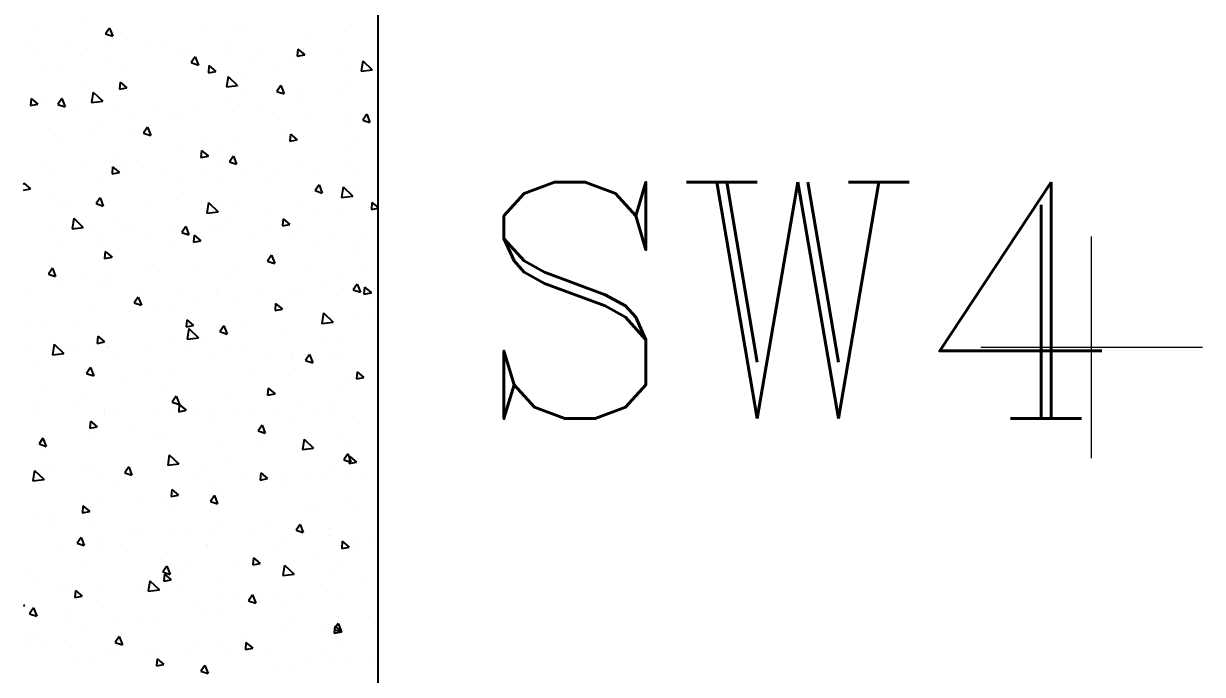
# Model space of a CAD drawing. Header units: millimetres. Extents: x 331487 to 517269, y 198509 to 399936.
# Drawn here: x 410100 to 411097, y 387441 to 387992 of the extents above; entities that cross this region are included whole.
import ezdxf

# ---------------------------------------------------------------- set-up
doc = ezdxf.new("R2010")
doc.units = ezdxf.units.MM
doc.header["$MEASUREMENT"] = 0
doc.layers.add('BEAM', color=1, linetype='Continuous', lineweight=5)
doc.layers.add('COLUMN', color=6, linetype='Continuous')
doc.styles.add('RC', font='romanc.shx', dxfattribs={"height": 200})

msp = doc.modelspace()

# ---------------------------------------------------------------- linework, layer by layer
at = {"layer": 'BEAM', "color": 253, "linetype": 'Continuous', "ltscale": 750}
for p, q in [((411003.55, 387624.49), (411003.55, 387811.99)), ((410909.8, 387718.24), (411097.3, 387718.24))]:
    msp.add_line(p, q, dxfattribs=at)
at = {"layer": 'COLUMN'}
msp.add_line((410400.13, 386624.03), (410400.13, 389154.03), dxfattribs=at)
at = {"layer": 'COLUMN', "color": 2, "linetype": 'Continuous'}
for p, q in [((410108.59, 387991.45), (410108.59, 387991.45)), ((410153.24, 387991.96), (410153.24, 387991.96)), ((410279.87, 387991.66), (410279.87, 387991.66)), ((410377.44, 387991.66), (410377.44, 387991.66)), ((410172.82, 387988.47), (410169.46, 387983.5)), ((410169.46, 387983.5), (410175.5, 387981.48)), ((410172.82, 387988.47), (410175.5, 387981.47)), ((410182.5, 387984.71), (410182.5, 387984.71)), ((410253.05, 387987.25), (410253.05, 387987.25)), ((410289.2, 387985.97), (410289.2, 387985.97)), ((410337.78, 387979.25), (410337.78, 387979.25)), ((410103.75, 387975.43), (410103.75, 387975.43)), ((410137.04, 387974.21), (410137.04, 387974.21)), ((410170.33, 387973), (410170.33, 387973)), ((410203.62, 387971.78), (410203.62, 387971.78)), ((410218.6, 387975.68), (410218.6, 387975.68)), ((410236.91, 387970.56), (410236.91, 387970.56)), ((410270.2, 387969.35), (410270.2, 387969.35)), ((410273.25, 387977.64), (410273.25, 387977.64)), ((410332.17, 387970.47), (410331.65, 387964.49)), ((410332.17, 387970.47), (410337.92, 387965.65)), ((410399.21, 387970.21), (410399.21, 387970.21)), ((410111.89, 387966.41), (410111.89, 387966.41)), ((410148.03, 387965.14), (410148.03, 387965.14)), ((410169.06, 387963.63), (410169.06, 387963.63)), ((410233.6, 387965.24), (410233.6, 387965.24)), ((410245.33, 387964.14), (410241.98, 387959.17)), ((410245.33, 387964.14), (410248.02, 387957.14)), ((410292.49, 387960.94), (410292.49, 387960.94)), ((410303.49, 387968.13), (410303.49, 387968.13)), ((410328.64, 387959.67), (410328.64, 387959.67)), ((410331.65, 387964.49), (410337.91, 387965.65)), ((410336.78, 387966.92), (410336.78, 387966.92)), ((410370.07, 387965.7), (410370.07, 387965.7)), ((410387.03, 387960.73), (410385.65, 387951.83)), ((410387.02, 387960.73), (410395.14, 387952.94)), ((410388.61, 387959.36), (410388.61, 387959.36)), ((410118.25, 387953.77), (410118.25, 387953.77)), ((410129.41, 387951.23), (410129.41, 387951.23)), ((410185.21, 387957.6), (410185.21, 387957.6)), ((410241.98, 387959.17), (410248.02, 387957.14)), ((410244.88, 387953.47), (410244.88, 387953.47)), ((410256.96, 387956.59), (410256.43, 387950.61)), ((410256.43, 387950.62), (410262.7, 387951.77)), ((410256.96, 387956.59), (410262.7, 387951.77)), ((410258.04, 387949.37), (410258.04, 387949.37)), ((410311.84, 387957.31), (410311.84, 387957.31)), ((410371.51, 387953.18), (410371.51, 387953.18)), ((410385.65, 387951.83), (410395.14, 387952.94)), ((410151.33, 387940.1), (410151.33, 387940.1)), ((410181.74, 387942.72), (410181.21, 387936.74)), ((410181.74, 387942.72), (410187.48, 387937.9)), ((410273.06, 387947.47), (410271.68, 387938.57)), ((410271.68, 387938.57), (410281.18, 387939.68)), ((410273.06, 387947.47), (410281.18, 387939.68)), ((410284.43, 387945.35), (410284.43, 387945.35)), ((410317.85, 387939.81), (410314.49, 387934.84)), ((410317.85, 387939.81), (410320.53, 387932.81)), ((410159.1, 387934.21), (410157.72, 387925.32)), ((410159.1, 387934.21), (410167.21, 387926.43)), ((410163.25, 387933.64), (410163.25, 387933.64)), ((410180.24, 387931.33), (410180.24, 387931.33)), ((410181.21, 387936.74), (410187.48, 387937.9)), ((410187.47, 387938.83), (410187.47, 387938.83)), ((410289.88, 387933.34), (410289.88, 387933.34)), ((410314.49, 387934.84), (410320.53, 387932.81)), ((410331.94, 387934.63), (410331.94, 387934.63)), ((410368.08, 387933.36), (410368.08, 387933.36)), ((410375.18, 387938.27), (410375.18, 387938.27)), ((410106.52, 387928.84), (410105.99, 387922.86)), ((410105.99, 387922.87), (410112.26, 387924.02)), ((410106.52, 387928.84), (410112.26, 387924.02)), ((410110.79, 387924.08), (410110.79, 387924.08)), ((410116.87, 387928.54), (410116.87, 387928.54)), ((410132.55, 387928.78), (410129.2, 387923.81)), ((410129.2, 387923.81), (410135.24, 387921.78)), ((410132.55, 387928.78), (410135.24, 387921.78)), ((410144.08, 387922.87), (410144.08, 387922.87)), ((410157.72, 387925.32), (410167.22, 387926.42)), ((410177.37, 387921.65), (410177.37, 387921.65)), ((410210.66, 387920.44), (410210.66, 387920.44)), ((410270.99, 387924.26), (410270.99, 387924.26)), ((410297.48, 387923.07), (410297.48, 387923.07)), ((410335.53, 387925.87), (410335.53, 387925.87)), ((410166.81, 387910.25), (410166.81, 387910.25)), ((410190.77, 387913.8), (410190.77, 387913.8)), ((410226.91, 387912.52), (410226.91, 387912.52)), ((410231.34, 387911.86), (410231.34, 387911.86)), ((410243.95, 387919.22), (410243.95, 387919.22)), ((410277.24, 387918), (410277.24, 387918)), ((410310.53, 387916.79), (410310.53, 387916.79)), ((410343.82, 387915.57), (410343.82, 387915.57)), ((410377.11, 387914.36), (410377.11, 387914.36)), ((410390.36, 387915.48), (410387.01, 387910.51)), ((410387.01, 387910.51), (410393.05, 387908.48)), ((410390.36, 387915.48), (410393.05, 387908.48)), ((410156.31, 387902.23), (410156.31, 387902.23)), ((410205.07, 387904.45), (410201.71, 387899.48)), ((410201.71, 387899.48), (410207.76, 387897.45)), ((410205.07, 387904.45), (410207.76, 387897.45)), ((410371.38, 387908.32), (410371.38, 387908.32)), ((410386.36, 387905.98), (410386.36, 387905.98)), ((410127.15, 387897.84), (410127.15, 387897.84)), ((410128.26, 387895.45), (410128.26, 387895.45)), ((410195.22, 387899.28), (410195.22, 387899.28)), ((410254.89, 387895.15), (410254.89, 387895.15)), ((410282.17, 387891.96), (410282.17, 387891.96)), ((410321.85, 387898.99), (410321.85, 387898.99)), ((410325.37, 387892.77), (410331.64, 387893.92)), ((410325.9, 387898.74), (410325.38, 387892.76)), ((410325.9, 387898.74), (410331.65, 387893.92)), ((410336.92, 387896.76), (410336.92, 387896.76)), ((410381.52, 387894.86), (410381.52, 387894.86)), ((410230.21, 387887.49), (410230.21, 387887.49)), ((410250.15, 387878.89), (410256.42, 387880.05)), ((410250.68, 387884.87), (410250.16, 387878.89)), ((410250.68, 387884.87), (410256.43, 387880.05)), ((410266.35, 387886.22), (410266.35, 387886.22)), ((410277.58, 387880.12), (410274.23, 387875.15)), ((410277.58, 387880.12), (410280.27, 387873.12)), ((410372.93, 387884.89), (410372.93, 387884.89)), ((410117.19, 387873.57), (410117.19, 387873.57)), ((410150.48, 387872.36), (410150.48, 387872.36)), ((410173.27, 387875.32), (410173.27, 387875.32)), ((410175.46, 387870.99), (410174.94, 387865.01)), ((410175.46, 387870.99), (410181.21, 387866.17)), ((410177.99, 387877.95), (410177.99, 387877.95)), ((410183.77, 387871.14), (410183.77, 387871.14)), ((410195.75, 387875.92), (410195.75, 387875.92)), ((410217.06, 387869.93), (410217.06, 387869.93)), ((410268.74, 387870.88), (410268.74, 387870.88)), ((410274.23, 387875.15), (410280.27, 387873.12)), ((410299.89, 387875.03), (410299.89, 387875.03)), ((410333.27, 387872.49), (410333.27, 387872.49)), ((410376.36, 387870.45), (410376.36, 387870.45)), ((410125.19, 387865.38), (410125.19, 387865.38)), ((410174.93, 387865.02), (410181.2, 387866.17)), ((410250.35, 387868.71), (410250.35, 387868.71)), ((410269.65, 387861.18), (410269.65, 387861.18)), ((410283.64, 387867.49), (410283.64, 387867.49)), ((410305.8, 387859.91), (410305.8, 387859.91)), ((410316.93, 387866.28), (410316.93, 387866.28)), ((410350.22, 387865.06), (410350.22, 387865.06)), ((410383.51, 387863.85), (410383.51, 387863.85)), ((410100.24, 387857.12), (410100.13, 387855.86)), ((410100.13, 387851.22), (410105.98, 387852.3)), ((410100.24, 387857.12), (410105.99, 387852.3)), ((410164.55, 387856.86), (410164.55, 387856.86)), ((410229.09, 387858.48), (410229.09, 387858.48)), ((410235.2, 387849.62), (410235.2, 387849.62)), ((410350.1, 387855.79), (410346.74, 387850.81)), ((410346.74, 387850.82), (410352.79, 387848.79)), ((410350.1, 387855.79), (410352.79, 387848.79)), ((410370.47, 387854), (410369.1, 387845.11)), ((410370.47, 387854.01), (410378.59, 387846.22)), ((410384.1, 387852.59), (410384.1, 387852.59)), ((410124.9, 387844.46), (410124.9, 387844.46)), ((410128.48, 387840.35), (410128.48, 387840.35)), ((410164.81, 387844.76), (410161.45, 387839.79)), ((410161.45, 387839.79), (410167.49, 387837.76)), ((410164.81, 387844.76), (410167.5, 387837.76)), ((410205.23, 387840.96), (410205.23, 387840.96)), ((410256.51, 387840.74), (410255.13, 387831.85)), ((410256.51, 387840.75), (410264.62, 387832.96)), ((410331.86, 387840.67), (410331.86, 387840.67)), ((410369.1, 387845.11), (410378.59, 387846.21)), ((410394.84, 387840.89), (410394.32, 387834.91)), ((410394.84, 387840.89), (410400.13, 387836.45)), ((410138.27, 387837.13), (410138.27, 387837.13)), ((410164.63, 387839.08), (410164.63, 387839.08)), ((410255.13, 387831.85), (410264.63, 387832.95)), ((410264.9, 387836.83), (410264.9, 387836.83)), ((410279.92, 387838.58), (410279.92, 387838.58)), ((410309.09, 387834.88), (410309.09, 387834.88)), ((410345.24, 387833.6), (410345.24, 387833.6)), ((410370.67, 387831.51), (410370.67, 387831.51)), ((410391.53, 387836.54), (410391.53, 387836.54)), ((410394.32, 387834.91), (410400.13, 387835.99)), ((410124.69, 387821.64), (410124.69, 387821.64)), ((410142.55, 387827.49), (410141.17, 387818.59)), ((410141.17, 387818.59), (410150.66, 387819.7)), ((410142.54, 387827.49), (410150.66, 387819.7)), ((410157.98, 387820.42), (410157.98, 387820.42)), ((410175.73, 387824.57), (410175.73, 387824.57)), ((410237.32, 387820.43), (410233.97, 387815.46)), ((410237.32, 387820.43), (410240.01, 387813.43)), ((410274.64, 387823.31), (410274.64, 387823.31)), ((410319.62, 387827.02), (410319.1, 387821.04)), ((410319.1, 387821.04), (410325.36, 387822.2)), ((410319.62, 387827.02), (410325.37, 387822.19)), ((410167.92, 387814.04), (410167.92, 387814.04)), ((410183.28, 387817), (410183.28, 387817)), ((410191.27, 387819.2), (410191.27, 387819.2)), ((410204.07, 387812.77), (410204.07, 387812.77)), ((410224.56, 387817.99), (410224.56, 387817.99)), ((410233.97, 387815.46), (410240.01, 387813.43)), ((410244.41, 387813.14), (410243.88, 387807.16)), ((410244.41, 387813.14), (410250.15, 387808.32)), ((410257.85, 387816.77), (410257.85, 387816.77)), ((410266.48, 387817.5), (410266.48, 387817.5)), ((410291.14, 387815.56), (410291.14, 387815.56)), ((410309.91, 387816.71), (410309.91, 387816.71)), ((410324.43, 387814.34), (410324.43, 387814.34)), ((410331.02, 387819.11), (410331.02, 387819.11)), ((410357.72, 387813.12), (410357.72, 387813.12)), ((410391.01, 387811.91), (410391.01, 387811.91)), ((410133.47, 387802.48), (410133.47, 387802.48)), ((410162.3, 387803.48), (410162.3, 387803.48)), ((410226.83, 387805.09), (410226.83, 387805.09)), ((410243.88, 387807.16), (410250.14, 387808.32)), ((410348.53, 387808.57), (410348.53, 387808.57)), ((410384.68, 387807.3), (410384.68, 387807.3)), ((410122.64, 387791.08), (410122.64, 387791.08)), ((410169.19, 387799.26), (410168.66, 387793.29)), ((410168.66, 387793.29), (410174.93, 387794.45)), ((410169.19, 387799.27), (410174.93, 387794.44)), ((410309.84, 387796.1), (410306.48, 387791.12)), ((410306.48, 387791.13), (410312.52, 387789.1)), ((410309.84, 387796.1), (410312.53, 387789.1)), ((410314.08, 387797), (410314.08, 387797)), ((410381.85, 387799.21), (410381.85, 387799.21)), ((410124.55, 387785.07), (410121.19, 387780.1)), ((410121.19, 387780.1), (410127.23, 387778.07)), ((410124.55, 387785.07), (410127.23, 387778.07)), ((410207.36, 387787.74), (410207.36, 387787.74)), ((410215.24, 387782.64), (410215.24, 387782.64)), ((410243.51, 387786.46), (410243.51, 387786.46)), ((410277.66, 387785.2), (410277.66, 387785.2)), ((410341.87, 387782.35), (410341.87, 387782.35)), ((410387.97, 387782.26), (410387.97, 387782.26)), ((410131.73, 387770.29), (410131.73, 387770.29)), ((410148.28, 387778.81), (410148.28, 387778.81)), ((410172.91, 387776.17), (410172.91, 387776.17)), ((410173.47, 387771.18), (410173.47, 387771.18)), ((410274.91, 387778.52), (410274.91, 387778.52)), ((410353.52, 387770.7), (410353.52, 387770.7)), ((410368.41, 387778.13), (410368.41, 387778.13)), ((410382.35, 387771.77), (410379, 387766.79)), ((410382.35, 387771.77), (410385.04, 387764.76)), ((410102.34, 387765.63), (410102.34, 387765.63)), ((410165.02, 387769.08), (410165.02, 387769.08)), ((410197.06, 387760.74), (410193.71, 387755.76)), ((410197.06, 387760.74), (410199.75, 387753.74)), ((410198.31, 387767.86), (410198.31, 387767.86)), ((410231.6, 387766.64), (410231.6, 387766.64)), ((410246.81, 387761.43), (410246.81, 387761.43)), ((410264.23, 387764.11), (410264.23, 387764.11)), ((410264.89, 387765.43), (410264.89, 387765.43)), ((410282.95, 387760.16), (410282.95, 387760.16)), ((410298.18, 387764.21), (410298.18, 387764.21)), ((410328.76, 387765.72), (410328.76, 387765.72)), ((410331.47, 387763), (410331.47, 387763)), ((410364.76, 387761.78), (410364.76, 387761.78)), ((410379, 387766.8), (410385.04, 387764.77)), ((410388.04, 387763.19), (410394.31, 387764.35)), ((410388.57, 387769.16), (410388.05, 387763.19)), ((410388.57, 387769.16), (410394.31, 387764.34)), ((410398.05, 387760.56), (410398.05, 387760.56)), ((410160.04, 387750.1), (410160.04, 387750.1)), ((410193.29, 387758.68), (410193.29, 387758.68)), ((410193.7, 387755.77), (410199.75, 387753.74)), ((410212.35, 387749.86), (410212.35, 387749.86)), ((410224.57, 387751.71), (410224.57, 387751.71)), ((410312.82, 387749.31), (410319.09, 387750.47)), ((410313.35, 387755.29), (410312.83, 387749.31)), ((410313.35, 387755.29), (410319.09, 387750.47)), ((410319.92, 387758.39), (410319.92, 387758.39)), ((410105.64, 387740.59), (410105.64, 387740.59)), ((410238.13, 387741.41), (410237.61, 387735.44)), ((410238.13, 387741.41), (410243.88, 387736.59)), ((410353.92, 387747.28), (410352.54, 387738.38)), ((410353.92, 387747.28), (410362.04, 387739.49)), ((410379.59, 387745.83), (410379.59, 387745.83)), ((410392.96, 387744.39), (410392.96, 387744.39)), ((410120.39, 387737.7), (410120.39, 387737.7)), ((410141.78, 387739.32), (410141.78, 387739.32)), ((410237.6, 387735.44), (410243.87, 387736.59)), ((410239.96, 387734.02), (410238.58, 387725.13)), ((410239.96, 387734.02), (410248.07, 387726.23)), ((410269.58, 387736.41), (410266.22, 387731.43)), ((410266.22, 387731.44), (410272.26, 387729.41)), ((410269.58, 387736.41), (410272.26, 387729.41)), ((410275.41, 387731.82), (410275.41, 387731.82)), ((410286.25, 387735.12), (410286.25, 387735.12)), ((410322.39, 387733.85), (410322.39, 387733.85)), ((410352.54, 387738.38), (410362.04, 387739.49)), ((410104.84, 387721), (410104.84, 387721)), ((410126, 387720.76), (410124.62, 387711.87)), ((410125.99, 387720.77), (410134.11, 387712.98)), ((410158.29, 387720.49), (410158.29, 387720.49)), ((410162.38, 387721.56), (410168.65, 387722.72)), ((410162.91, 387727.54), (410162.39, 387721.56)), ((410162.91, 387727.54), (410168.66, 387722.72)), ((410225.25, 387724.33), (410225.25, 387724.33)), ((410238.58, 387725.13), (410248.08, 387726.23)), ((410251.79, 387723.56), (410251.79, 387723.56)), ((410284.92, 387720.2), (410284.92, 387720.2)), ((410351.88, 387724.03), (410351.88, 387724.03)), ((410366.16, 387724.74), (410366.16, 387724.74)), ((410124.62, 387711.87), (410134.11, 387712.97)), ((410138.13, 387719.78), (410138.13, 387719.78)), ((410145.08, 387714.29), (410145.08, 387714.29)), ((410171.22, 387717.8), (410171.22, 387717.8)), ((410171.42, 387718.56), (410171.42, 387718.56)), ((410181.22, 387713.01), (410181.22, 387713.01)), ((410204.71, 387717.35), (410204.71, 387717.35)), ((410238, 387716.13), (410238, 387716.13)), ((410261.97, 387710.73), (410261.97, 387710.73)), ((410271.29, 387714.92), (410271.29, 387714.92)), ((410304.58, 387713.7), (410304.58, 387713.7)), ((410326.5, 387712.34), (410326.5, 387712.34)), ((410337.87, 387712.48), (410337.87, 387712.48)), ((410342.09, 387712.08), (410338.74, 387707.1)), ((410342.09, 387712.08), (410344.78, 387705.07)), ((410371.16, 387711.27), (410371.16, 387711.27)), ((410110.62, 387702.72), (410110.62, 387702.72)), ((410156.8, 387701.05), (410153.44, 387696.07)), ((410156.8, 387701.05), (410159.49, 387694.05)), ((410203.3, 387700.36), (410203.3, 387700.36)), ((410325.69, 387708.81), (410325.69, 387708.81)), ((410329.93, 387700.07), (410329.93, 387700.07)), ((410338.73, 387707.1), (410344.78, 387705.08)), ((410361.83, 387707.54), (410361.83, 387707.54)), ((410153.44, 387696.08), (410159.49, 387694.05)), ((410157.79, 387696.72), (410157.79, 387696.72)), ((410222.32, 387698.33), (410222.32, 387698.33)), ((410291.23, 387697.25), (410291.23, 387697.25)), ((410377.34, 387692.45), (410377.34, 387692.45)), ((410381.76, 387691.46), (410388.03, 387692.62)), ((410382.29, 387697.44), (410381.77, 387691.46)), ((410382.29, 387697.44), (410388.04, 387692.62)), ((410118.13, 387684.32), (410118.13, 387684.32)), ((410184.52, 387687.98), (410184.52, 387687.98)), ((410220.66, 387686.71), (410220.66, 387686.71)), ((410307.07, 387683.56), (410306.55, 387677.59)), ((410307.07, 387683.56), (410312.82, 387678.74)), ((410365.13, 387682.51), (410365.13, 387682.51)), ((410150.06, 387676.41), (410150.06, 387676.41)), ((410229.31, 387676.72), (410225.96, 387671.74)), ((410225.96, 387671.75), (410232, 387669.72)), ((410229.31, 387676.72), (410232, 387669.71)), ((410273.15, 387678.43), (410273.15, 387678.43)), ((410306.55, 387677.59), (410312.81, 387678.74)), ((410330.67, 387670.94), (410330.67, 387670.94)), ((410363.9, 387671.36), (410363.9, 387671.36)), ((410108.63, 387666.3), (410108.63, 387666.3)), ((410112.34, 387669.06), (410112.34, 387669.06)), ((410145.63, 387667.84), (410145.63, 387667.84)), ((410168.3, 387662.17), (410168.3, 387662.17)), ((410168.96, 387664.42), (410168.96, 387664.42)), ((410178.92, 387666.63), (410178.92, 387666.63)), ((410212.21, 387665.41), (410212.21, 387665.41)), ((410223.96, 387661.67), (410223.96, 387661.67)), ((410231.85, 387669.69), (410231.33, 387663.71)), ((410231.33, 387663.71), (410237.59, 387664.87)), ((410231.85, 387669.69), (410237.6, 387664.87)), ((410235.26, 387666.01), (410235.26, 387666.01)), ((410245.5, 387664.19), (410245.5, 387664.19)), ((410260.11, 387660.4), (410260.11, 387660.4)), ((410278.79, 387662.98), (410278.79, 387662.98)), ((410294.93, 387661.88), (410294.93, 387661.88)), ((410312.08, 387661.76), (410312.08, 387661.76)), ((410345.37, 387660.55), (410345.37, 387660.55)), ((410361.89, 387665.71), (410361.89, 387665.71)), ((410156.64, 387655.81), (410156.11, 387649.84)), ((410156.11, 387649.84), (410162.38, 387650.99)), ((410156.64, 387655.81), (410162.38, 387650.99)), ((410189.51, 387650.11), (410189.51, 387650.11)), ((410259.72, 387657.35), (410259.72, 387657.35)), ((410301.83, 387652.39), (410298.47, 387647.41)), ((410301.83, 387652.39), (410304.52, 387645.38)), ((410324.25, 387658.96), (410324.25, 387658.96)), ((410378.66, 387659.33), (410378.66, 387659.33)), ((410116.54, 387641.36), (410113.18, 387636.38)), ((410116.54, 387641.36), (410119.22, 387634.36)), ((410155.53, 387643.34), (410155.53, 387643.34)), ((410213.31, 387642.05), (410213.31, 387642.05)), ((410220.06, 387644.95), (410220.06, 387644.95)), ((410298.47, 387647.41), (410304.52, 387645.39)), ((410337.37, 387640.55), (410335.99, 387631.66)), ((410337.37, 387640.56), (410345.48, 387632.77)), ((410339.94, 387641.75), (410339.94, 387641.75)), ((410370.12, 387644.63), (410370.12, 387644.63)), ((410113.18, 387636.39), (410119.22, 387634.36)), ((410115.88, 387630.93), (410115.88, 387630.93)), ((410118.94, 387639.57), (410118.94, 387639.57)), ((410263.4, 387635.37), (410263.4, 387635.37)), ((410299.55, 387634.09), (410299.55, 387634.09)), ((410335.99, 387631.66), (410345.49, 387632.76)), ((410375.08, 387639.07), (410375.08, 387639.07)), ((410223.41, 387627.3), (410222.03, 387618.4)), ((410223.4, 387627.3), (410231.52, 387619.51)), ((410228.95, 387623.8), (410228.95, 387623.8)), ((410270.89, 387625.05), (410270.89, 387625.05)), ((410374.34, 387628.05), (410370.99, 387623.08)), ((410370.99, 387623.08), (410377.03, 387621.05)), ((410374.34, 387628.05), (410377.03, 387621.05)), ((410375.49, 387619.74), (410381.76, 387620.89)), ((410376.02, 387625.71), (410375.5, 387619.74)), ((410376.02, 387625.71), (410381.76, 387620.89)), ((410109.44, 387614.04), (410108.06, 387605.14)), ((410109.44, 387614.04), (410117.56, 387606.25)), ((410119.38, 387617.71), (410119.38, 387617.71)), ((410122.23, 387614.53), (410122.23, 387614.53)), ((410152.67, 387616.5), (410152.67, 387616.5)), ((410158.38, 387613.26), (410158.38, 387613.26)), ((410166.71, 387611.04), (410166.71, 387611.04)), ((410189.05, 387617.03), (410185.7, 387612.05)), ((410185.7, 387612.05), (410191.74, 387610.03)), ((410185.96, 387615.28), (410185.96, 387615.28)), ((410189.05, 387617.03), (410191.74, 387610.02)), ((410219.25, 387614.07), (410219.25, 387614.07)), ((410222.03, 387618.4), (410231.52, 387619.51)), ((410252.54, 387612.85), (410252.54, 387612.85)), ((410285.83, 387611.63), (410285.83, 387611.63)), ((410300.8, 387611.84), (410300.28, 387605.86)), ((410300.8, 387611.84), (410306.54, 387607.02)), ((410319.12, 387610.42), (410319.12, 387610.42)), ((410361.65, 387617.98), (410361.65, 387617.98)), ((410108.06, 387605.14), (410117.56, 387606.25)), ((410118.65, 387607.98), (410118.65, 387607.98)), ((410178.31, 387603.85), (410178.31, 387603.85)), ((410245.27, 387607.69), (410245.27, 387607.69)), ((410257.46, 387603.97), (410257.46, 387603.97)), ((410300.27, 387605.86), (410306.54, 387607.02)), ((410302.84, 387609.06), (410302.84, 387609.06)), ((410304.94, 387603.56), (410304.94, 387603.56)), ((410321.99, 387605.58), (410321.99, 387605.58)), ((410338.99, 387607.79), (410338.99, 387607.79)), ((410352.41, 387609.2), (410352.41, 387609.2)), ((410371.9, 387607.39), (410371.9, 387607.39)), ((410385.7, 387607.99), (410385.7, 387607.99)), ((410217.81, 387591.56), (410217.81, 387591.56)), ((410225.05, 387591.99), (410231.32, 387593.14)), ((410225.58, 387597.96), (410225.06, 387591.98)), ((410225.58, 387597.96), (410231.32, 387593.14)), ((410261.57, 387592.69), (410258.21, 387587.72)), ((410261.57, 387592.69), (410264.25, 387585.69)), ((410268.39, 387597.49), (410268.39, 387597.49)), ((410150.36, 387584.09), (410149.84, 387578.11)), ((410150.36, 387584.09), (410156.11, 387579.27)), ((410153.28, 387589.95), (410153.28, 387589.95)), ((410161.67, 387588.22), (410161.67, 387588.22)), ((410197.82, 387586.95), (410197.82, 387586.95)), ((410223.32, 387583.73), (410223.32, 387583.73)), ((410258.21, 387587.72), (410264.25, 387585.7)), ((410342.28, 387582.75), (410342.28, 387582.75)), ((410349.95, 387583.43), (410349.95, 387583.43)), ((410372.82, 387585.68), (410372.82, 387585.68)), ((410378.43, 387581.48), (410378.43, 387581.48)), ((410113.62, 387577.55), (410113.62, 387577.55)), ((410127.22, 387576.66), (410127.22, 387576.66)), ((410149.83, 387578.11), (410156.1, 387579.27)), ((410268.64, 387571.67), (410268.64, 387571.67)), ((410307.83, 387571.19), (410307.83, 387571.19)), ((410125.78, 387567.2), (410125.78, 387567.2)), ((410159.07, 387565.99), (410159.07, 387565.99)), ((410192.36, 387564.77), (410192.36, 387564.77)), ((410201.12, 387561.92), (410201.12, 387561.92)), ((410225.65, 387563.56), (410225.65, 387563.56)), ((410237.26, 387560.64), (410237.26, 387560.64)), ((410258.94, 387562.34), (410258.94, 387562.34)), ((410292.23, 387561.12), (410292.23, 387561.12)), ((410334.08, 387568.36), (410330.73, 387563.39)), ((410330.73, 387563.39), (410336.77, 387561.36)), ((410334.08, 387568.36), (410336.77, 387561.36)), ((410359.39, 387564.6), (410359.39, 387564.6)), ((410145.43, 387552.36), (410151.48, 387550.34)), ((410148.79, 387557.34), (410145.44, 387552.36)), ((410148.79, 387557.34), (410151.48, 387550.33)), ((410164.45, 387557.66), (410164.45, 387557.66)), ((410166.66, 387550.35), (410166.66, 387550.35)), ((410255.21, 387550.58), (410255.21, 387550.58)), ((410319.74, 387552.2), (410319.74, 387552.2)), ((410325.52, 387559.91), (410325.52, 387559.91)), ((410358.81, 387558.69), (410358.81, 387558.69)), ((410369.74, 387553.99), (410369.22, 387548.01)), ((410369.74, 387553.99), (410375.49, 387549.17)), ((410381.73, 387556.45), (410381.73, 387556.45)), ((410392.1, 387557.48), (410392.1, 387557.48)), ((410128.66, 387549.66), (410128.66, 387549.66)), ((410188.32, 387545.54), (410188.32, 387545.54)), ((410255.29, 387549.37), (410255.29, 387549.37)), ((410314.95, 387545.24), (410314.95, 387545.24)), ((410347.27, 387544.88), (410347.27, 387544.88)), ((410369.21, 387548.01), (410375.48, 387549.17)), ((410381.91, 387549.07), (410381.91, 387549.07)), ((410151.02, 387536.57), (410151.02, 387536.57)), ((410215.55, 387538.18), (410215.55, 387538.18)), ((410221.31, 387533), (410217.95, 387528.03)), ((410221.31, 387533), (410223.99, 387526)), ((410240.56, 387535.61), (410240.56, 387535.61)), ((410276.7, 387534.34), (410276.7, 387534.34)), ((410293.99, 387534.14), (410300.26, 387535.29)), ((410294.52, 387540.11), (410294, 387534.13)), ((410294.52, 387540.11), (410300.27, 387535.29)), ((410320.82, 387533.83), (410319.44, 387524.94)), ((410320.81, 387533.83), (410328.93, 387526.04)), ((410370.57, 387532.3), (410370.57, 387532.3)), ((410106.7, 387525.7), (410106.7, 387525.7)), ((410111.37, 387524.17), (410111.37, 387524.17)), ((410206.86, 387520.57), (410205.48, 387511.68)), ((410206.1, 387524.04), (410206.1, 387524.04)), ((410206.85, 387520.58), (410214.97, 387512.79)), ((410217.95, 387528.03), (410223.99, 387526)), ((410219.3, 387526.24), (410218.78, 387520.26)), ((410218.78, 387520.26), (410225.04, 387521.42)), ((410219.3, 387526.24), (410225.05, 387521.42)), ((410233.33, 387525.41), (410233.33, 387525.41)), ((410319.44, 387524.94), (410328.94, 387526.04)), ((410359.96, 387525.11), (410359.96, 387525.11)), ((410133.28, 387515.27), (410133.28, 387515.27)), ((410135.53, 387513.5), (410135.53, 387513.5)), ((410144.09, 387512.36), (410143.56, 387506.38)), ((410144.09, 387512.36), (410149.83, 387507.54)), ((410166.57, 387514.05), (410166.57, 387514.05)), ((410199.86, 387512.83), (410199.86, 387512.83)), ((410205.48, 387511.68), (410214.97, 387512.78)), ((410233.15, 387511.62), (410233.15, 387511.62)), ((410266.38, 387518.29), (410266.38, 387518.29)), ((410357.14, 387511.22), (410357.14, 387511.22)), ((410386.71, 387518.57), (410386.71, 387518.57)), ((410143.56, 387506.39), (410149.82, 387507.54)), ((410162.2, 387504.27), (410162.2, 387504.27)), ((410266.44, 387510.4), (410266.44, 387510.4)), ((410280, 387509.3), (410280, 387509.3)), ((410290.46, 387503.7), (410296.51, 387501.67)), ((410293.82, 387508.67), (410290.47, 387503.7)), ((410293.82, 387508.67), (410296.51, 387501.67)), ((410299.73, 387509.19), (410299.73, 387509.19)), ((410316.14, 387508.03), (410316.14, 387508.03)), ((410333.02, 387507.97), (410333.02, 387507.97)), ((410366.31, 387506.75), (410366.31, 387506.75)), ((410399.6, 387505.54), (410399.6, 387505.54)), ((410100.13, 387500.37), (410101.01, 387499.53)), ((410100.13, 387499.42), (410101.01, 387499.52)), ((410108.53, 387497.64), (410105.17, 387492.67)), ((410105.17, 387492.67), (410111.21, 387490.65)), ((410108.53, 387497.64), (410111.22, 387490.64)), ((410138.67, 387491.35), (410138.67, 387491.35)), ((410245.54, 387497.74), (410245.54, 387497.74)), ((410252.95, 387497.2), (410252.95, 387497.2)), ((410265.3, 387491.05), (410265.3, 387491.05)), ((410317.48, 387498.81), (410317.48, 387498.81)), ((410391.92, 387490.76), (410391.92, 387490.76)), ((410138.83, 387488.47), (410138.83, 387488.47)), ((410148.76, 387483.19), (410148.76, 387483.19)), ((410174.98, 387487.2), (410174.98, 387487.2)), ((410198.33, 387487.22), (410198.33, 387487.22)), ((410213.3, 387484.8), (410213.3, 387484.8)), ((410319.44, 387483), (410319.44, 387483)), ((410324.96, 387486.92), (410324.96, 387486.92)), ((410355.58, 387481.72), (410355.58, 387481.72)), ((410363.47, 387482.26), (410362.94, 387476.28)), ((410366.34, 387484.34), (410362.98, 387479.37)), ((410363.47, 387482.26), (410369.21, 387477.44)), ((410366.34, 387484.34), (410369.02, 387477.34)), ((410104.37, 387476.9), (410104.37, 387476.9)), ((410109.11, 387470.79), (410109.11, 387470.79)), ((410181.04, 387473.31), (410177.69, 387468.34)), ((410181.04, 387473.31), (410183.73, 387466.31)), ((410284.98, 387471.43), (410284.98, 387471.43)), ((410362.94, 387476.28), (410369.21, 387477.44)), ((410362.98, 387479.37), (410369.02, 387477.34)), ((410368.31, 387478.92), (410368.31, 387478.92)), ((410107.03, 387465.14), (410107.03, 387465.14)), ((410116.71, 387467.38), (410116.71, 387467.38)), ((410140.32, 387463.92), (410140.32, 387463.92)), ((410173.61, 387462.71), (410173.61, 387462.71)), ((410177.69, 387468.34), (410183.73, 387466.31)), ((410178.27, 387462.16), (410178.27, 387462.16)), ((410206.9, 387461.49), (410206.9, 387461.49)), ((410214.42, 387460.89), (410214.42, 387460.89)), ((410243.34, 387467.09), (410243.34, 387467.09)), ((410264.13, 387464.9), (410264.13, 387464.9)), ((410287.72, 387462.41), (410293.99, 387463.57)), ((410288.25, 387468.39), (410287.73, 387462.41)), ((410288.25, 387468.39), (410293.99, 387463.56)), ((410369.97, 387466.79), (410369.97, 387466.79)), ((410159.94, 387450.89), (410159.94, 387450.89)), ((410213.03, 387454.51), (410212.51, 387448.53)), ((410213.03, 387454.51), (410218.77, 387449.69)), ((410240.19, 387460.27), (410240.19, 387460.27)), ((410273.48, 387459.06), (410273.48, 387459.06)), ((410306.77, 387457.84), (410306.77, 387457.84)), ((410340.06, 387456.63), (410340.06, 387456.63)), ((410354.88, 387457.83), (410354.88, 387457.83)), ((410358.88, 387456.69), (410358.88, 387456.69)), ((410373.35, 387455.41), (410373.35, 387455.41)), ((410395.03, 387455.42), (410395.03, 387455.42)), ((410143.82, 387450.6), (410143.82, 387450.6)), ((410212.5, 387448.53), (410218.77, 387449.69)), ((410253.56, 387448.98), (410250.2, 387444.01)), ((410250.2, 387444.01), (410256.24, 387441.98)), ((410250.7, 387443.82), (410250.7, 387443.82)), ((410253.56, 387448.98), (410256.25, 387441.98)), ((410315.23, 387445.43), (410315.23, 387445.43)), ((410324.43, 387445.12), (410324.43, 387445.12))]:
    msp.add_line(p, q, dxfattribs=at)

# ---------------------------------------------------------------- texts
at = {"layer": 'COLUMN', "style": 'RC'}
msp.add_text('SW4', height=200, dxfattribs=at).set_placement((410480.79, 387657.94))

doc.saveas('drawing.dxf')
